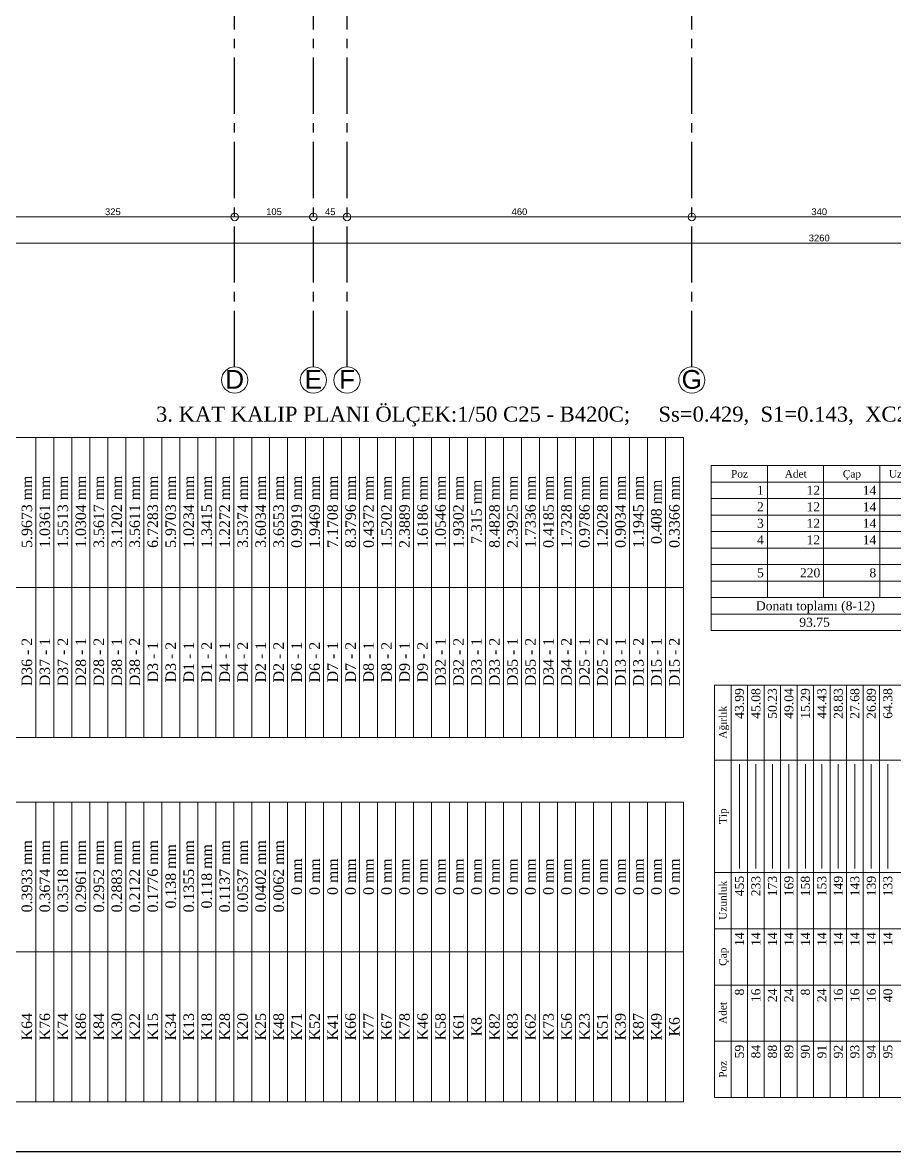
# Model space of a CAD drawing. Header units: millimetres. Extents: x 2232 to 85269, y -3593 to 5869.
# Drawn here: x 61612 to 62775, y 1369 to 2874 of the extents above; entities that cross this region are included whole.
import ezdxf

# ---------------------------------------------------------------- set-up
doc = ezdxf.new("R2010")
doc.units = ezdxf.units.MM
doc.linetypes.add('CENTER2', pattern=[112.5, 75, -12.5, 12.5, -12.5])
doc.linetypes.add('DASHDOT2', pattern=[12.7, 6.35, -3.175, 0, -3.175])
doc.layers.add('aks', color=251, linetype='DASHDOT2', lineweight=35)
for name, color, linetype in [('Donatı Metraj Tablosu', 7, 'Continuous'), ('Standart', 7, 'Continuous'), ('Ölçülendirme', 7, 'Continuous')]:
    doc.layers.add(name, color=color, linetype=linetype)
doc.styles.add('arial_1_18', font='arial.ttf', dxfattribs={"height": 0.2})
doc.styles.add('times new roman_1_18', font='times.ttf', dxfattribs={"height": 0.2})

# ---------------------------------------------------------------- blocks, each defined once
blk = doc.blocks.new('IDE612Entity5192')
at = {"layer": 'aks', "color": 251, "linetype": 'CENTER2', "lineweight": -3}
blk.add_lwpolyline([(955, -528), (955, 0)], dxfattribs=at)
blk = doc.blocks.new('IDE612Entity5195')
at = {"layer": 'aks', "color": 30, "linetype": 'Continuous', "lineweight": 5}
blk.add_circle((955, -545.5), 17.5, dxfattribs=at)
blk = doc.blocks.new('IDE612Entity5196')
at = {"layer": 'aks', "color": 1, "linetype": 'Continuous', "lineweight": 5, "style": 'arial_1_18'}
blk.add_text('E', height=25, dxfattribs=at).set_placement((943.4, -557.1))
blk = doc.blocks.new('IDE612Entity5241')
at = {"layer": 'aks', "color": 251, "linetype": 'CENTER2', "lineweight": -3}
blk.add_lwpolyline([(1460, -528), (1460, 0)], dxfattribs=at)
blk = doc.blocks.new('IDE612Entity5244')
at = {"layer": 'aks', "color": 30, "linetype": 'Continuous', "lineweight": 5}
blk.add_circle((1460, -545.5), 17.5, dxfattribs=at)
blk = doc.blocks.new('IDE612Entity5245')
at = {"layer": 'aks', "color": 1, "linetype": 'Continuous', "lineweight": 5, "style": 'arial_1_18'}
blk.add_text('G', height=25, dxfattribs=at).set_placement((1446.4, -557.1))
blk = doc.blocks.new('IDE612Entity5248')
at = {"layer": 'aks', "color": 251, "linetype": 'CENTER2', "lineweight": -3}
blk.add_lwpolyline([(850, -528), (850, 0)], dxfattribs=at)
blk = doc.blocks.new('IDE612Entity5251')
at = {"layer": 'aks', "color": 30, "linetype": 'Continuous', "lineweight": 5}
blk.add_circle((850, -545.5), 17.5, dxfattribs=at)
blk = doc.blocks.new('IDE612Entity5252')
at = {"layer": 'aks', "color": 1, "linetype": 'Continuous', "lineweight": 5, "style": 'arial_1_18'}
blk.add_text('D', height=25, dxfattribs=at).set_placement((837.4, -557.1))
blk = doc.blocks.new('IDE612Entity5255')
at = {"layer": 'aks', "color": 251, "linetype": 'CENTER2', "lineweight": -3}
blk.add_lwpolyline([(1000, -528), (1000, 0)], dxfattribs=at)
blk = doc.blocks.new('IDE612Entity5258')
at = {"layer": 'aks', "color": 30, "linetype": 'Continuous', "lineweight": 5}
blk.add_circle((1000, -545.5), 17.5, dxfattribs=at)
blk = doc.blocks.new('IDE612Entity5259')
at = {"layer": 'aks', "color": 1, "linetype": 'Continuous', "lineweight": 5, "style": 'arial_1_18'}
blk.add_text('F', height=25, dxfattribs=at).set_placement((989.3, -557.1))
blk = doc.blocks.new('IDE612Entity6484')
at = {"layer": 'Ölçülendirme', "color": 1, "linetype": 'Continuous', "lineweight": 5}
for points in [[(-8, -328), (3268, -328)], [(-8, -363), (3268, -363)]]:
    blk.add_lwpolyline(points, dxfattribs=at)
for centre in [(850, -328), (955, -328), (1000, -328), (1460, -328)]:
    blk.add_circle(centre, 5, dxfattribs=at)
at = {"layer": 'Ölçülendirme', "color": 1, "linetype": 'Continuous', "lineweight": 5, "style": 'arial_1_18'}
for s, p in [('325', (677, -325.5)), ('105', (892, -325.5)), ('45', (970.5, -325.5)), ('460', (1219.5, -325.5)), ('340', (1619.5, -325.5)), ('3260', (1616, -360.5))]:
    blk.add_text(s, height=9, dxfattribs=at).set_placement(p)
blk = doc.blocks.new('IDE612Entity6491')
at = {"layer": 'Donatı Metraj Tablosu', "color": 1, "linetype": 'Continuous', "lineweight": 5}
for points in [[(3938, 1638), (4488, 1638)], [(3938, 1638), (3938, -628)], [(4013, 1638), (4013, -584)], [(4088, 1638), (4088, -584)], [(4163, 1638), (4163, -584)], [(4238, 1638), (4238, -584)], [(4388, 1638), (4388, -584)], [(4488, 1638), (4488, -628)], [(3938, 1616), (4488, 1616)], [(4243.5, 1605), (4382.5, 1605)], [(3938, 1594), (4488, 1594)], [(4243.5, 1583), (4382.5, 1583)], [(3938, 1572), (4488, 1572)], [(4243.5, 1561), (4382.5, 1561)], [(3938, 1550), (4488, 1550)], [(4243.5, 1539), (4382.5, 1539)], [(3938, 1528), (4488, 1528)], [(3938, 1506), (4488, 1506)], [(4243.5, 1517), (4382.5, 1517)], [(4243.5, 1495), (4382.5, 1495)], [(3938, 1484), (4488, 1484)], [(3938, 1462), (4488, 1462)], [(4243.5, 1473), (4382.5, 1473)], [(4243.5, 1451), (4382.5, 1451)], [(3938, 1440), (4488, 1440)], [(3938, 1418), (4488, 1418)], [(4243.5, 1429), (4382.5, 1429)], [(4243.5, 1407), (4382.5, 1407)]]:
    blk.add_lwpolyline(points, dxfattribs=at)
at = {"layer": 'Donatı Metraj Tablosu', "color": 1, "linetype": 'Continuous', "lineweight": 5, "style": 'times new roman_1_18'}
for s, height, p in [('Poz', 10, (3964.4, 1622)), ('Adet', 10, (4036.1, 1622)), ('Çap', 10, (4113.6, 1622)), ('Uzunluk', 10, (4175, 1622)), ('Tip', 10, (4302.7, 1622)), ('Ağırlık', 10, (4416.6, 1622)), ('59', 12, (3990.2, 1599)), ('8', 12, (4074.1, 1599)), ('14', 12, (4140.2, 1599)), ('455', 12, (4206.4, 1599)), ('43.99', 12, (4443.1, 1599)), ('84', 12, (3990.2, 1577)), ('16', 12, (4065.2, 1577)), ('14', 12, (4140.2, 1577)), ('233', 12, (4206.4, 1577)), ('45.08', 12, (4443.1, 1577)), ('88', 12, (3990.2, 1555)), ('24', 12, (4065.2, 1555)), ('14', 12, (4140.2, 1555)), ('173', 12, (4206.4, 1555)), ('50.23', 12, (4443.1, 1555)), ('89', 12, (3990.2, 1533)), ('24', 12, (4065.2, 1533)), ('14', 12, (4140.2, 1533)), ('169', 12, (4206.4, 1533)), ('49.04', 12, (4443.1, 1533)), ('90', 12, (3990.2, 1511)), ('8', 12, (4074.1, 1511)), ('14', 12, (4140.2, 1511)), ('158', 12, (4206.4, 1511)), ('15.29', 12, (4443.1, 1511)), ('91', 12, (3990.2, 1489)), ('24', 12, (4065.2, 1489)), ('14', 12, (4140.2, 1489)), ('153', 12, (4206.4, 1489)), ('44.43', 12, (4443.1, 1489)), ('92', 12, (3990.2, 1467)), ('16', 12, (4065.2, 1467)), ('14', 12, (4140.2, 1467)), ('149', 12, (4206.4, 1467)), ('28.83', 12, (4443.1, 1467)), ('93', 12, (3990.2, 1445)), ('16', 12, (4065.2, 1445)), ('14', 12, (4140.2, 1445)), ('143', 12, (4206.4, 1445)), ('27.68', 12, (4443.1, 1445)), ('94', 12, (3990.2, 1423)), ('16', 12, (4065.2, 1423)), ('14', 12, (4140.2, 1423)), ('139', 12, (4206.4, 1423)), ('26.89', 12, (4443.1, 1423)), ('95', 12, (3990.2, 1401)), ('40', 12, (4065.2, 1401)), ('14', 12, (4140.2, 1401)), ('133', 12, (4206.4, 1401)), ('64.38', 12, (4443.1, 1401))]:
    blk.add_text(s, height=height, dxfattribs=at).set_placement(p)
blk = doc.blocks.new('IDE612Entity6493')
at = {"layer": 'Donatı Metraj Tablosu', "color": 1, "linetype": 'Continuous', "lineweight": 5}
for points in [[(5338, -408), (5888, -408)], [(5338, -408), (5338, -628)], [(5413, -408), (5413, -584)], [(5488, -408), (5488, -584)], [(5563, -408), (5563, -584)], [(5638, -408), (5638, -584)], [(5788, -408), (5788, -584)], [(5888, -408), (5888, -628)], [(5338, -430), (5888, -430)], [(5643.5, -435.5), (5782.5, -435.5)], [(5643.5, -435.5), (5643.5, -446.5)], [(5338, -452), (5888, -452)], [(5643.5, -457.5), (5782.5, -457.5)], [(5643.5, -457.5), (5643.5, -468.5)], [(5338, -474), (5888, -474)], [(5643.5, -479.5), (5782.5, -479.5)], [(5643.5, -479.5), (5643.5, -490.5)], [(5338, -496), (5888, -496)], [(5643.5, -501.5), (5782.5, -501.5)], [(5643.5, -512.5), (5643.5, -501.5)], [(5782.5, -512.5), (5782.5, -501.5)], [(5338, -518), (5888, -518)], [(5338, -540), (5888, -540)], [(5706.1, -545.5), (5719.5, -542.8)], [(5706.1, -559.3), (5706.1, -545.5)], [(5719.9, -545.5), (5719.9, -559.3)], [(5338, -562), (5888, -562)], [(5719.9, -559.3), (5706.1, -559.3)], [(5338, -584), (5888, -584)], [(5613, -584), (5613, -628)], [(5338, -606), (5888, -606)], [(5338, -628), (5888, -628)]]:
    blk.add_lwpolyline(points, dxfattribs=at)
at = {"layer": 'Donatı Metraj Tablosu', "color": 1, "linetype": 'Continuous', "lineweight": 5, "style": 'times new roman_1_18'}
for s, height, p in [('Poz', 10, (5364.4, -424)), ('Adet', 10, (5436.1, -424)), ('Çap', 10, (5513.6, -424)), ('Uzunluk', 10, (5575, -424)), ('Tip', 10, (5702.7, -424)), ('Ağırlık', 10, (5816.6, -424)), ('1', 12, (5399.1, -447)), ('12', 12, (5465.2, -447)), ('14', 12, (5540.2, -447)), ('722', 12, (5606.4, -447)), ('104.71', 12, (5834.2, -447)), ('2', 12, (5399.1, -469)), ('12', 12, (5465.2, -469)), ('14', 12, (5540.2, -469)), ('607', 12, (5606.4, -469)), ('88.03', 12, (5843.1, -469)), ('3', 12, (5399.1, -491)), ('12', 12, (5465.2, -491)), ('14', 12, (5540.2, -491)), ('542', 12, (5606.4, -491)), ('78.61', 12, (5843.1, -491)), ('4', 12, (5399.1, -513)), ('12', 12, (5465.2, -513)), ('14', 12, (5540.2, -513)), ('454', 12, (5606.4, -513)), ('65.83', 12, (5843.1, -513)), ('337.19', 12, (5834.2, -535)), ('5', 12, (5399.1, -557)), ('220', 12, (5456.4, -557)), ('8', 12, (5549.1, -557)), ('108', 12, (5606.4, -557)), ('93.75', 12, (5843.1, -557)), ('93.75', 12, (5843.1, -579)), ('Donatı toplamı (8-12)', 12, (5397.6, -601)), ('Donatı toplamı (14-32)', 12, (5668.2, -601)), ('93.75', 12, (5455.5, -623)), ('337.19', 12, (5726.1, -623))]:
    blk.add_text(s, height=height, dxfattribs=at).set_placement(p)
blk = doc.blocks.new('IDE612Entity6495')
at = {"layer": 'Donatı Metraj Tablosu', "color": 1, "linetype": 'Continuous', "lineweight": 5}
for points in [[(6738, 1244), (6738, -628)], [(6938, 1244), (6938, -628)], [(7138, 1244), (7138, -628)], [(6738, 236), (7138, 236)], [(6738, 212), (7138, 212)], [(6738, 188), (7138, 188)], [(6738, 164), (7138, 164)], [(6738, 140), (7138, 140)], [(6738, 116), (7138, 116)], [(6738, 92), (7138, 92)], [(6738, 68), (7138, 68)], [(6738, 44), (7138, 44)], [(6738, 20), (7138, 20)], [(6738, -4), (7138, -4)], [(6738, -28), (7138, -28)], [(6738, -52), (7138, -52)], [(6738, -76), (7138, -76)], [(6738, -100), (7138, -100)], [(6738, -124), (7138, -124)], [(6738, -148), (7138, -148)], [(6738, -172), (7138, -172)], [(6738, -196), (7138, -196)], [(6738, -220), (7138, -220)], [(6738, -244), (7138, -244)], [(6738, -268), (7138, -268)], [(6738, -292), (7138, -292)], [(6738, -316), (7138, -316)], [(6738, -340), (7138, -340)], [(6738, -364), (7138, -364)], [(6738, -388), (7138, -388)], [(6738, -412), (7138, -412)], [(6738, -436), (7138, -436)], [(6738, -460), (7138, -460)], [(6738, -484), (7138, -484)], [(6738, -508), (7138, -508)], [(6738, -532), (7138, -532)], [(6738, -556), (7138, -556)], [(6738, -580), (7138, -580)], [(6738, -604), (7138, -604)], [(6738, -628), (7138, -628)]]:
    blk.add_lwpolyline(points, dxfattribs=at)
at = {"layer": 'Donatı Metraj Tablosu', "color": 1, "linetype": 'Continuous', "lineweight": 5, "style": 'times new roman_1_18'}
for s, p in [('K64', (6820.2, 241)), ('0.3933 mm', (6990.8, 241)), ('K76', (6820.2, 217)), ('0.3674 mm', (6990.8, 217)), ('K74', (6820.2, 193)), ('0.3518 mm', (6990.8, 193)), ('K86', (6820.2, 169)), ('0.2961 mm', (6990.8, 169)), ('K84', (6820.2, 145)), ('0.2952 mm', (6990.8, 145)), ('K30', (6820.2, 121)), ('0.2883 mm', (6990.8, 121)), ('K22', (6820.2, 97)), ('0.2122 mm', (6990.8, 97)), ('K15', (6820.2, 73)), ('0.1776 mm', (6990.8, 73)), ('K34', (6820.2, 49)), ('0.138 mm', (6996, 49)), ('K13', (6820.2, 25)), ('0.1355 mm', (6990.8, 25)), ('K18', (6820.2, 1)), ('0.118 mm', (6996, 1)), ('K28', (6820.2, -23)), ('0.1137 mm', (6990.8, -23)), ('K20', (6820.2, -47)), ('0.0537 mm', (6990.8, -47)), ('K25', (6820.2, -71)), ('0.0402 mm', (6990.8, -71)), ('K48', (6820.2, -95)), ('0.0062 mm', (6990.8, -95)), ('K71', (6820.2, -119)), ('0 mm', (7014.1, -119)), ('K52', (6820.2, -143)), ('0 mm', (7014.1, -143)), ('K41', (6820.2, -167)), ('0 mm', (7014.1, -167)), ('K66', (6820.2, -191)), ('0 mm', (7014.1, -191)), ('K77', (6820.2, -215)), ('0 mm', (7014.1, -215)), ('K67', (6820.2, -239)), ('0 mm', (7014.1, -239)), ('K78', (6820.2, -263)), ('0 mm', (7014.1, -263)), ('K46', (6820.2, -287)), ('0 mm', (7014.1, -287)), ('K58', (6820.2, -311)), ('0 mm', (7014.1, -311)), ('K61', (6820.2, -335)), ('0 mm', (7014.1, -335)), ('K8', (6825.4, -359)), ('0 mm', (7014.1, -359)), ('K82', (6820.2, -383)), ('0 mm', (7014.1, -383)), ('K83', (6820.2, -407)), ('0 mm', (7014.1, -407)), ('K62', (6820.2, -431)), ('0 mm', (7014.1, -431)), ('K73', (6820.2, -455)), ('0 mm', (7014.1, -455)), ('K56', (6820.2, -479)), ('0 mm', (7014.1, -479)), ('K23', (6820.2, -503)), ('0 mm', (7014.1, -503)), ('K51', (6820.2, -527)), ('0 mm', (7014.1, -527)), ('K39', (6820.2, -551)), ('0 mm', (7014.1, -551)), ('K87', (6820.2, -575)), ('0 mm', (7014.1, -575)), ('K49', (6820.2, -599)), ('0 mm', (7014.1, -599)), ('K6', (6825.4, -623)), ('0 mm', (7014.1, -623))]:
    blk.add_text(s, height=14, dxfattribs=at).set_placement(p)
blk = doc.blocks.new('IDE612Entity6496')
at = {"layer": 'Donatı Metraj Tablosu', "color": 1, "linetype": 'Continuous', "lineweight": 5}
for points in [[(7224, 1268), (7224, -628)], [(7424, 1268), (7424, -628)], [(7624, 1268), (7624, -628)], [(7224, 236), (7624, 236)], [(7224, 212), (7624, 212)], [(7224, 188), (7624, 188)], [(7224, 164), (7624, 164)], [(7224, 140), (7624, 140)], [(7224, 116), (7624, 116)], [(7224, 92), (7624, 92)], [(7224, 68), (7624, 68)], [(7224, 44), (7624, 44)], [(7224, 20), (7624, 20)], [(7224, -4), (7624, -4)], [(7224, -28), (7624, -28)], [(7224, -52), (7624, -52)], [(7224, -76), (7624, -76)], [(7224, -100), (7624, -100)], [(7224, -124), (7624, -124)], [(7224, -148), (7624, -148)], [(7224, -172), (7624, -172)], [(7224, -196), (7624, -196)], [(7224, -220), (7624, -220)], [(7224, -244), (7624, -244)], [(7224, -268), (7624, -268)], [(7224, -292), (7624, -292)], [(7224, -316), (7624, -316)], [(7224, -340), (7624, -340)], [(7224, -364), (7624, -364)], [(7224, -388), (7624, -388)], [(7224, -412), (7624, -412)], [(7224, -436), (7624, -436)], [(7224, -460), (7624, -460)], [(7224, -484), (7624, -484)], [(7224, -508), (7624, -508)], [(7224, -532), (7624, -532)], [(7224, -556), (7624, -556)], [(7224, -580), (7624, -580)], [(7224, -604), (7624, -604)], [(7224, -628), (7624, -628)]]:
    blk.add_lwpolyline(points, dxfattribs=at)
at = {"layer": 'Donatı Metraj Tablosu', "color": 1, "linetype": 'Continuous', "lineweight": 5, "style": 'times new roman_1_18'}
for s, p in [('D36 - 2', (7292.4, 241)), ('5.9673 mm', (7476.9, 241)), ('D37 - 1', (7292.4, 217)), ('1.0361 mm', (7476.9, 217)), ('D37 - 2', (7292.4, 193)), ('1.5513 mm', (7476.9, 193)), ('D28 - 1', (7292.4, 169)), ('1.0304 mm', (7476.9, 169)), ('D28 - 2', (7292.4, 145)), ('3.5617 mm', (7476.9, 145)), ('D38 - 1', (7292.4, 121)), ('3.1202 mm', (7476.9, 121)), ('D38 - 2', (7292.4, 97)), ('3.5611 mm', (7476.9, 97)), ('D3 - 1', (7297.6, 73)), ('6.7283 mm', (7476.9, 73)), ('D3 - 2', (7297.6, 49)), ('5.9703 mm', (7476.9, 49)), ('D1 - 1', (7297.6, 25)), ('1.0234 mm', (7476.9, 25)), ('D1 - 2', (7297.6, 1)), ('1.3415 mm', (7476.9, 1)), ('D4 - 1', (7297.6, -23)), ('1.2272 mm', (7476.9, -23)), ('D4 - 2', (7297.6, -47)), ('3.5374 mm', (7476.9, -47)), ('D2 - 1', (7297.6, -71)), ('3.6034 mm', (7476.9, -71)), ('D2 - 2', (7297.6, -95)), ('3.6553 mm', (7476.9, -95)), ('D6 - 1', (7297.6, -119)), ('0.9919 mm', (7476.9, -119)), ('D6 - 2', (7297.6, -143)), ('1.9469 mm', (7476.9, -143)), ('D7 - 1', (7297.6, -167)), ('7.1708 mm', (7476.9, -167)), ('D7 - 2', (7297.6, -191)), ('8.3796 mm', (7476.9, -191)), ('D8 - 1', (7297.6, -215)), ('0.4372 mm', (7476.9, -215)), ('D8 - 2', (7297.6, -239)), ('1.5202 mm', (7476.9, -239)), ('D9 - 1', (7297.6, -263)), ('2.3889 mm', (7476.9, -263)), ('D9 - 2', (7297.6, -287)), ('1.6186 mm', (7476.9, -287)), ('D32 - 1', (7292.4, -311)), ('1.0546 mm', (7476.9, -311)), ('D32 - 2', (7292.4, -335)), ('1.9302 mm', (7476.9, -335)), ('D33 - 1', (7292.4, -359)), ('7.315 mm', (7482.1, -359)), ('D33 - 2', (7292.4, -383)), ('8.4828 mm', (7476.9, -383)), ('D35 - 1', (7292.4, -407)), ('2.3925 mm', (7476.9, -407)), ('D35 - 2', (7292.4, -431)), ('1.7336 mm', (7476.9, -431)), ('D34 - 1', (7292.4, -455)), ('0.4185 mm', (7476.9, -455)), ('D34 - 2', (7292.4, -479)), ('1.7328 mm', (7476.9, -479)), ('D25 - 1', (7292.4, -503)), ('0.9786 mm', (7476.9, -503)), ('D25 - 2', (7292.4, -527)), ('1.2028 mm', (7476.9, -527)), ('D13 - 1', (7292.4, -551)), ('0.9034 mm', (7476.9, -551)), ('D13 - 2', (7292.4, -575)), ('1.1945 mm', (7476.9, -575)), ('D15 - 1', (7292.4, -599)), ('0.408 mm', (7482.1, -599)), ('D15 - 2', (7292.4, -623)), ('0.3366 mm', (7476.9, -623))]:
    blk.add_text(s, height=14, dxfattribs=at).set_placement(p)

msp = doc.modelspace()

# ---------------------------------------------------------------- linework, layer by layer
msp.add_line((3332.4, 1368.7), (79990.7, 1368.7))

# ---------------------------------------------------------------- block references
at = {"layer": 'aks'}
for name in ['IDE612Entity5248', 'IDE612Entity5192', 'IDE612Entity5255', 'IDE612Entity5241', 'IDE612Entity5251', 'IDE612Entity5252', 'IDE612Entity5195', 'IDE612Entity5196', 'IDE612Entity5258', 'IDE612Entity5259', 'IDE612Entity5244', 'IDE612Entity5245']:
    msp.add_blockref(name, (61044.6, 2942.9), dxfattribs=at)
at = {"layer": 'Standart'}
for name, p in [('IDE612Entity6484', (61044.6, 2942.9)), ('IDE612Entity6493', (57192.5, 2691.4))]:
    msp.add_blockref(name, p, dxfattribs=at)
at = {"layer": 'Standart', "rotation": 90}
for name, p in [('IDE612Entity6496', (61865.3, -5303.3)), ('IDE612Entity6491', (64173.1, -2497.4)), ('IDE612Entity6495', (61865.3, -5303.3))]:
    msp.add_blockref(name, p, dxfattribs=at)

# ---------------------------------------------------------------- texts
at = {"layer": 'Standart', "color": 1, "linetype": 'Continuous', "lineweight": 5, "style": 'times new roman_1_18'}
msp.add_text('3. KAT KALIP PLANI ÖLÇEK:1/50 C25 - B420C;     Ss=0.429,  S1=0.143,  XC2,  YZS=ZB,  BKS=3,  I=1.0,  BYS=7,  DTS=3,  Ta=0.06, Tb=0.30,  RX=4.7,  RY=4.7,  DX=2.5,  DY=2.5', height=20, dxfattribs=at).set_placement((61789.6, 2342))

doc.saveas('drawing.dxf')
